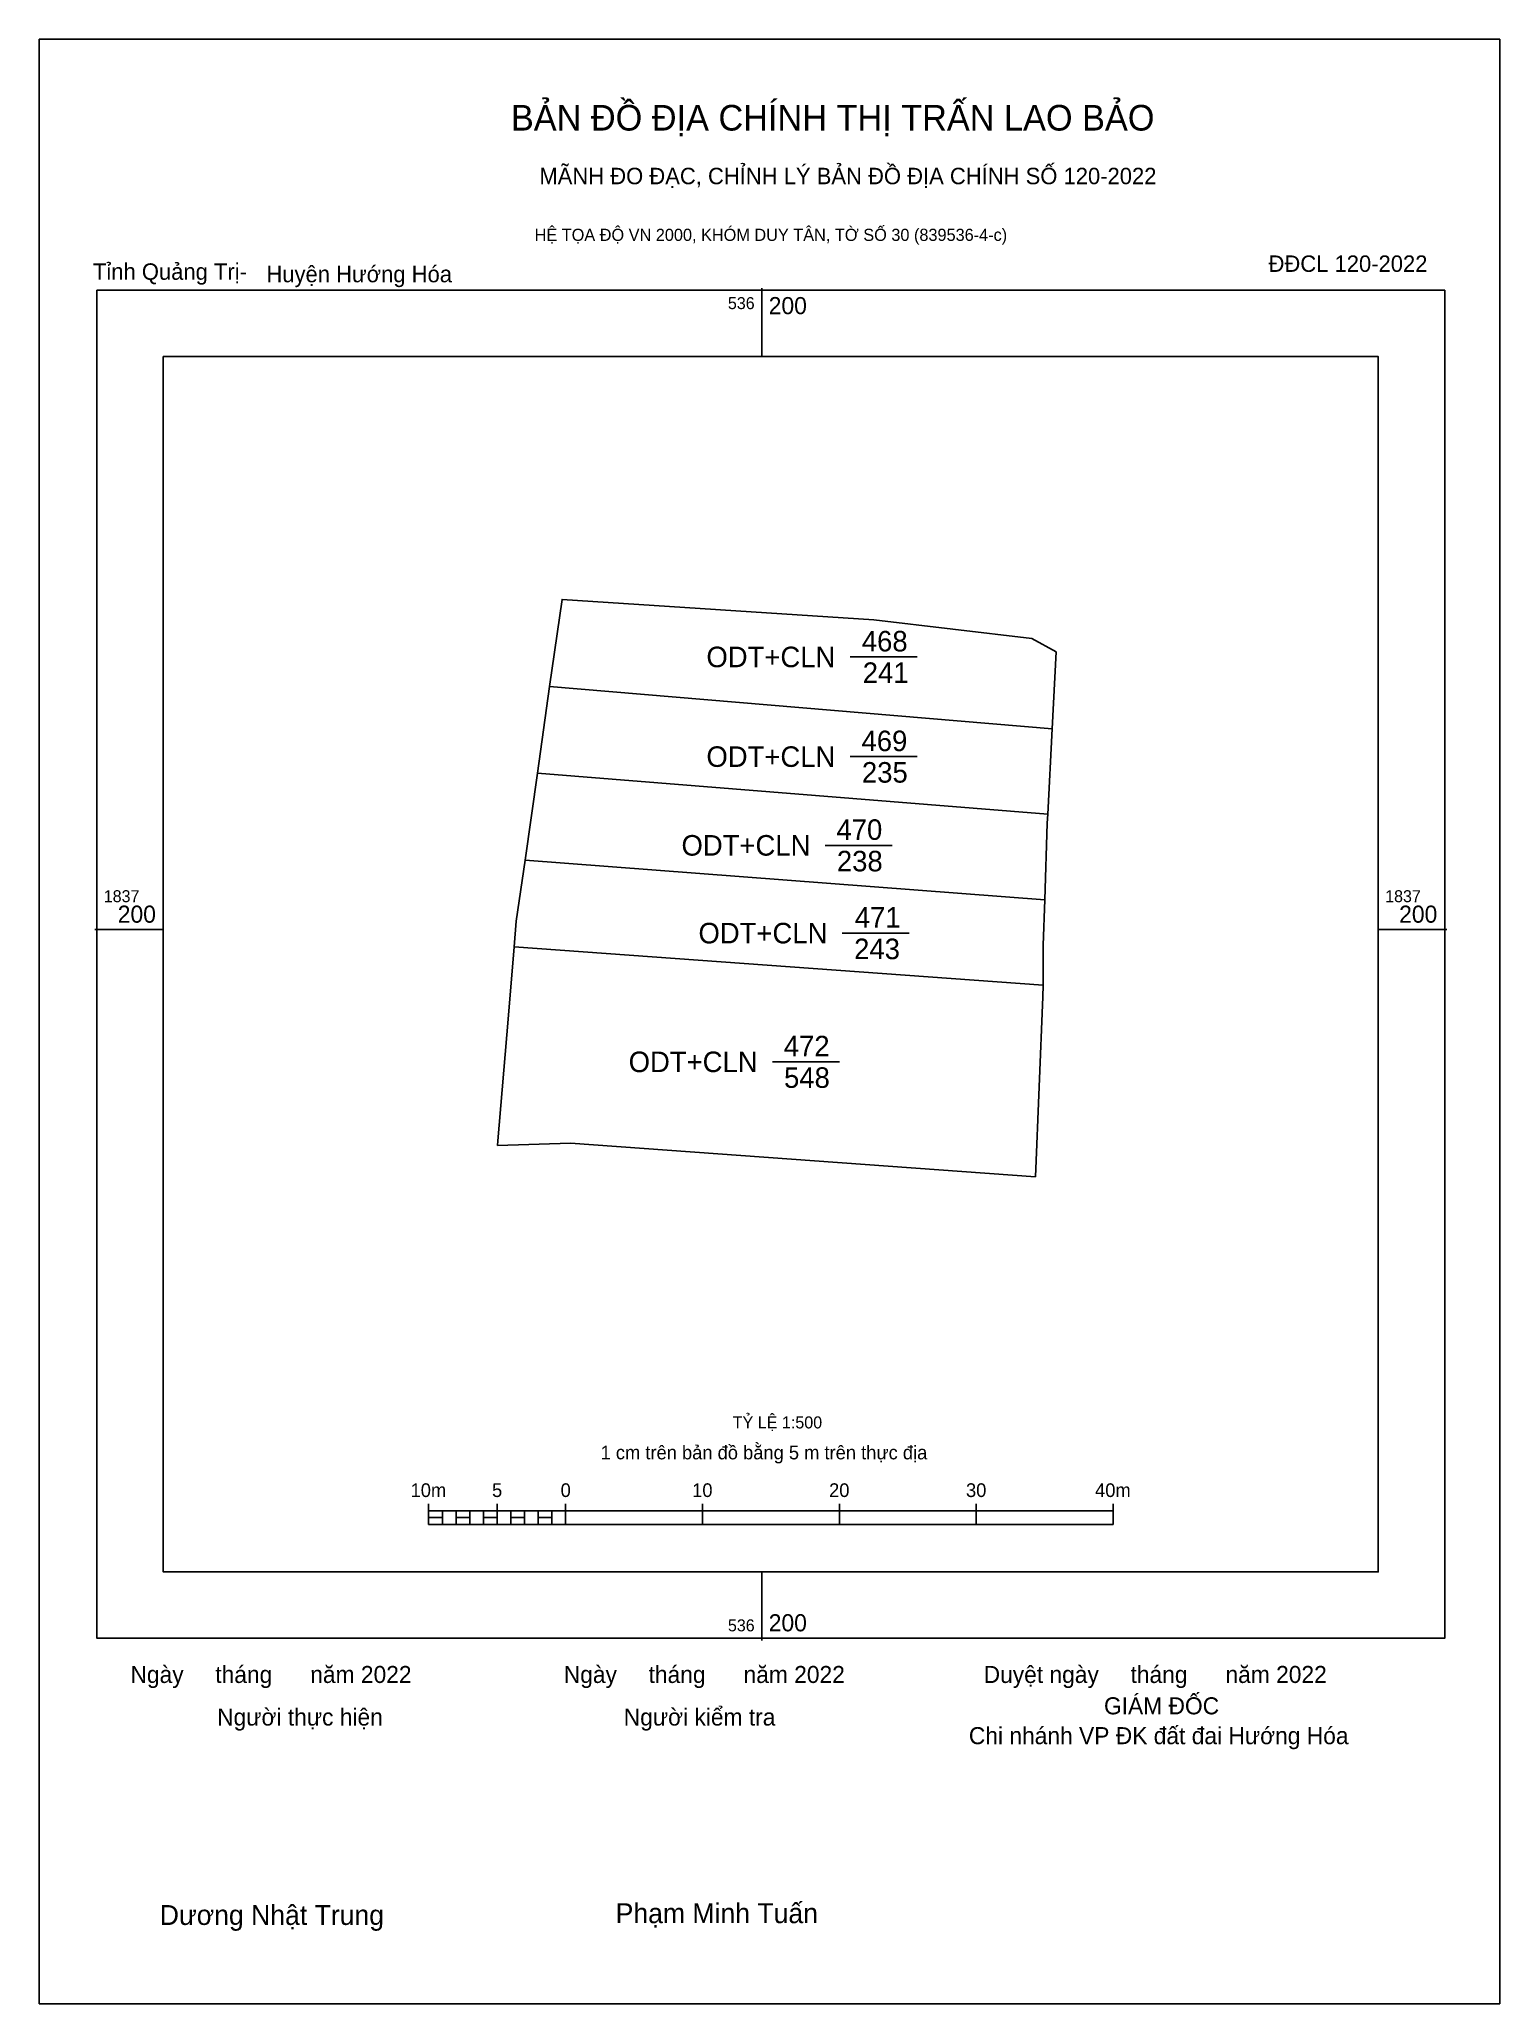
# Model space of a CAD drawing. Extents: x 536150 to 536256, y 1837135 to 1837279.
import ezdxf

# ---------------------------------------------------------------- set-up
doc = ezdxf.new("R2010")
doc.units = 0
for name, color, linetype in [('Level 10', 7, 'Continuous'), ('Level 13', 7, 'Continuous'), ('Level 15', 7, 'Continuous'), ('Level 27', 7, 'Continuous'), ('Level 5', 7, 'Continuous'), ('Level 6', 7, 'Continuous'), ('Level 62', 7, 'Continuous'), ('Level 63', 7, 'Continuous'), ('Level 9', 7, 'Continuous')]:
    doc.layers.add(name, color=color, linetype=linetype)

msp = doc.modelspace()

# ---------------------------------------------------------------- linework, layer by layer
at = {"layer": 'Level 10'}
for p, q in [((536208.74, 1837233.54), (536213.64, 1837233.54)), ((536208.74, 1837226.26), (536213.64, 1837226.26)), ((536206.92, 1837219.78), (536211.82, 1837219.78)), ((536208.15, 1837213.37), (536213.05, 1837213.37)), ((536203.06, 1837203.97), (536207.96, 1837203.97))]:
    msp.add_line(p, q, dxfattribs=at)
for points in [[(536184.99, 1837218.71), (536185.89, 1837225.05), (536223.17, 1837222.05), (536223.14, 1837221.4), (536222.95, 1837215.81)], [(536222.29, 1837195.57), (536188.31, 1837198.03), (536182.98, 1837197.87), (536183.01, 1837198.21), (536183.75, 1837207.08), (536184.19, 1837212.37), (536222.83, 1837209.56), (536222.82, 1837208.72)]]:
    msp.add_lwpolyline(points, close=True, dxfattribs=at)
at = {"layer": 'Level 15'}
msp.add_lwpolyline([(536149.51, 1837278.65), (536256.19, 1837278.65), (536256.19, 1837135.19), (536149.51, 1837135.19)], close=True, dxfattribs=at)
at = {"layer": 'Level 27'}
for p, q in [((536184.19, 1837212.37), (536184.19, 1837212.37)), ((536222.83, 1837209.56), (536222.83, 1837209.56)), ((536183.75, 1837207.08), (536183.75, 1837207.08)), ((536183.01, 1837198.21), (536183.01, 1837198.21)), ((536188.31, 1837198.03), (536188.31, 1837198.03)), ((536222.29, 1837195.57), (536222.29, 1837195.57)), ((536222.29, 1837195.57), (536222.29, 1837195.57))]:
    msp.add_line(p, q, dxfattribs=at)
at = {"layer": 'Level 5'}
for points in [[(536186.79, 1837231.39), (536187.7, 1837237.74), (536210.47, 1837236.25), (536222, 1837234.89), (536223.79, 1837233.91), (536223.5, 1837228.3)], [(536185.89, 1837225.05), (536186.79, 1837231.39), (536223.5, 1837228.3), (536223.17, 1837222.05)], [(536184.19, 1837212.37), (536184.35, 1837214.25), (536184.99, 1837218.71), (536222.95, 1837215.81), (536222.83, 1837212.49), (536222.83, 1837209.56)]]:
    msp.add_lwpolyline(points, close=True, dxfattribs=at)
at = {"layer": 'Level 62'}
msp.add_lwpolyline([(536158.57, 1837255.47), (536247.32, 1837255.47), (536247.32, 1837166.72), (536158.57, 1837166.72)], close=True, dxfattribs=at)
at = {"layer": 'Level 63'}
for p, q in [((536202.29, 1837260.47), (536202.29, 1837255.47)), ((536153.57, 1837213.63), (536158.57, 1837213.63)), ((536247.32, 1837213.63), (536252.32, 1837213.63)), ((536177.95, 1837171.69), (536177.95, 1837170.19)), ((536177.95, 1837171.19), (536227.95, 1837171.19)), ((536178.95, 1837171.19), (536178.95, 1837170.19)), ((536179.95, 1837171.19), (536179.95, 1837170.19)), ((536180.95, 1837171.19), (536180.95, 1837170.19)), ((536181.95, 1837171.19), (536181.95, 1837170.19)), ((536182.95, 1837171.69), (536182.95, 1837170.19)), ((536182.95, 1837171.19), (536182.95, 1837170.19)), ((536183.95, 1837171.19), (536183.95, 1837170.19)), ((536184.95, 1837171.19), (536184.95, 1837170.19)), ((536185.95, 1837171.19), (536185.95, 1837170.19)), ((536186.95, 1837171.19), (536186.95, 1837170.19)), ((536187.95, 1837171.69), (536187.95, 1837170.19)), ((536187.95, 1837171.19), (536187.95, 1837170.19)), ((536197.95, 1837171.69), (536197.95, 1837170.19)), ((536207.95, 1837171.69), (536207.95, 1837170.19)), ((536217.95, 1837171.69), (536217.95, 1837170.19)), ((536227.95, 1837171.69), (536227.95, 1837170.19)), ((536177.95, 1837170.19), (536227.95, 1837170.19)), ((536202.29, 1837166.72), (536202.29, 1837161.72))]:
    msp.add_line(p, q, dxfattribs=at)
for points in [[(536153.72, 1837260.32), (536252.17, 1837260.32), (536252.17, 1837161.88), (536153.72, 1837161.88)], [(536177.95, 1837170.69), (536178.95, 1837170.69), (536178.95, 1837170.19), (536177.95, 1837170.19)], [(536177.95, 1837170.69), (536178.95, 1837170.69), (536178.95, 1837170.19), (536177.95, 1837170.19)], [(536179.95, 1837170.69), (536180.95, 1837170.69), (536180.95, 1837170.19), (536179.95, 1837170.19)], [(536181.95, 1837170.69), (536182.95, 1837170.69), (536182.95, 1837170.19), (536181.95, 1837170.19)], [(536183.95, 1837170.69), (536184.95, 1837170.69), (536184.95, 1837170.19), (536183.95, 1837170.19)], [(536185.95, 1837170.69), (536186.95, 1837170.69), (536186.95, 1837170.19), (536185.95, 1837170.19)]]:
    msp.add_lwpolyline(points, close=True, dxfattribs=at)

# ---------------------------------------------------------------- texts
at = {"layer": 'Level 13'}
for s, p in [('ODT+CLN', (536198.24, 1837232.79)), ('468', (536209.59, 1837233.94)), ('241', (536209.66, 1837231.64)), ('ODT+CLN', (536198.24, 1837225.51)), ('469', (536209.57, 1837226.66)), ('235', (536209.6, 1837224.36)), ('470', (536207.74, 1837220.18)), ('ODT+CLN', (536196.42, 1837219.03)), ('238', (536207.77, 1837217.88)), ('ODT+CLN', (536197.66, 1837212.62)), ('471', (536209.08, 1837213.77)), ('243', (536209.03, 1837211.47)), ('472', (536203.89, 1837204.37)), ('ODT+CLN', (536192.56, 1837203.22)), ('548', (536203.91, 1837202.07))]:
    msp.add_text(s, height=1.5, dxfattribs=at).set_placement(p)
at = {"layer": 'Level 6'}
msp.add_text('TỶ LỆ 1:500', height=0.879, dxfattribs=at).set_placement((536200.16, 1837177.2))
at = {"layer": 'Level 63'}
for s, height, p in [('BẢN ĐỒ ĐỊA CHÍNH THỊ TRẤN LAO BẢO', 1.8718, (536183.96, 1837271.98)), ('MÃNH ĐO ĐẠC, CHỈNH LÝ BẢN ĐỒ ĐỊA CHÍNH SỐ 120-2022', 1.2011, (536186.04, 1837268.06)), ('HỆ TỌA ĐỘ VN 2000, KHÓM DUY TÂN, TỜ SỐ 30 (839536-4-c)', 0.8891, (536185.69, 1837263.92)), ('536', 0.875, (536199.81, 1837258.94)), ('200', 1.25, (536202.79, 1837258.57)), ('1837', 0.875, (536154.22, 1837215.63)), ('200', 1.25, (536155.24, 1837214.13)), ('1837', 0.875, (536247.82, 1837215.63)), ('200', 1.25, (536248.84, 1837214.13)), ('1 cm trên bản đồ bằng 5 m trên thực địa', 1, (536190.51, 1837174.94)), ('10m', 1, (536176.63, 1837172.19)), ('5', 1, (536182.58, 1837172.19)), ('0', 1, (536187.59, 1837172.19)), ('10', 1, (536197.2, 1837172.19)), ('20', 1, (536207.2, 1837172.19)), ('30', 1, (536217.2, 1837172.19)), ('40m', 1, (536226.63, 1837172.19)), ('536', 0.875, (536199.81, 1837162.38)), ('200', 1.25, (536202.79, 1837162.38)), ('Ngày     tháng      năm 2022', 1.2442, (536156.17, 1837158.61)), ('Ngày     tháng      năm 2022', 1.2442, (536187.82, 1837158.61)), ('Duyệt ngày     tháng      năm 2022', 1.2442, (536218.49, 1837158.61)), ('Người thực hiện', 1.2442, (536162.5, 1837155.5)), ('Người kiểm tra', 1.2442, (536192.2, 1837155.5)), ('GIÁM ĐỐC', 1.244, (536227.28, 1837156.32)), ('Chi nhánh VP ĐK đất đai Hướng Hóa', 1.2442, (536217.41, 1837154.14)), ('Dương Nhật Trung', 1.4512, (536158.31, 1837140.94)), ('Phạm Minh Tuấn', 1.4512, (536191.61, 1837141.07))]:
    msp.add_text(s, height=height, dxfattribs=at).set_placement(p)
at = {"layer": 'Level 9'}
for s, p in [('ĐĐCL 120-2022', (536239.3, 1837261.66)), ('Tỉnh Quảng Trị-', (536153.43, 1837261.08)), ('Huyện Hướng Hóa', (536166.1, 1837260.9))]:
    msp.add_text(s, height=1.2011, dxfattribs=at).set_placement(p)

doc.saveas('drawing.dxf')
